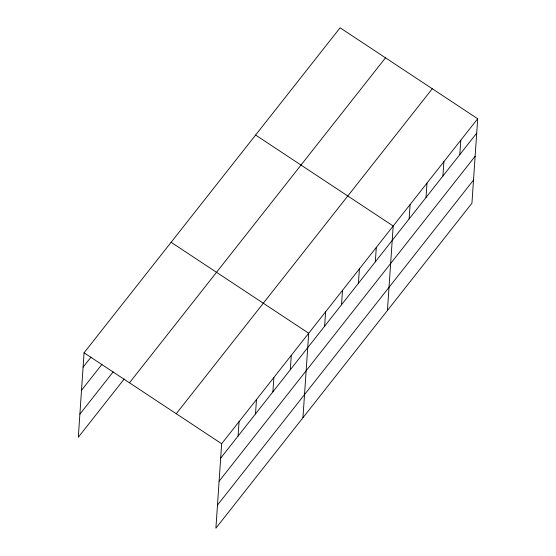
<?xml version="1.0" encoding="UTF-8"?>
<svg xmlns="http://www.w3.org/2000/svg" width="556" height="556" viewBox="0 0 556 556"><rect width="100%" height="100%" fill="white"/><g stroke="black" fill="none" stroke-linecap="round" stroke-linejoin="round"><path stroke-width="0.83" d="M124.21 378.99L78.313 437.252L84.067 352.789L340.098 27.8L477.687 118.748L471.933 203.211L215.902 528.2L221.656 443.744L477.687 118.748M238.086 436.036L239.066 421.643M255.496 413.935L256.476 399.542M272.906 391.834L273.886 377.441M290.315 369.74L291.295 355.347M302.95 417.702L308.705 333.246L171.123 242.291M324.628 326.191L325.607 311.798M341.523 304.737L342.503 290.343M358.418 283.289L359.405 268.895M375.321 261.841L376.301 247.448M387.442 310.456L393.196 226L255.607 135.045M409.112 218.939L410.099 204.545M426.014 197.491L426.994 183.098M442.91 176.043L443.89 161.65M459.805 154.596L460.792 140.202M83.087 367.182L91.003 357.14M81.51 390.305L102.089 364.187M79.89 414.13L113.125 371.936M129.472 382.806L385.503 57.817M176.252 413.727L432.283 88.738M220.676 458.137L476.707 133.141M219.099 481.253L475.13 156.264M217.479 505.077L473.503 180.088M84.067 352.789L221.656 443.744"/></g></svg>
